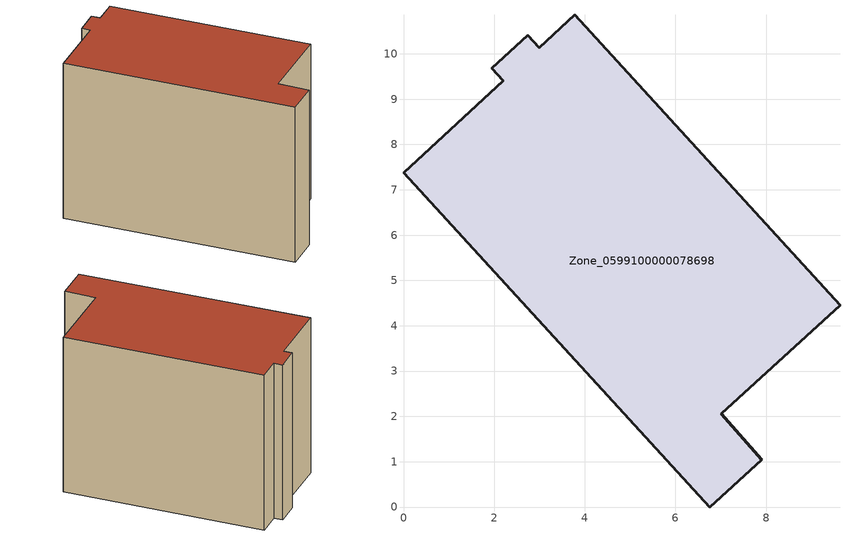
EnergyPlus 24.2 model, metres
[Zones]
Zone_0599100000078698
 floor ground (C_G): 2.2,9.4 1.95,9.68 2.74,10.41 3,10.13 3.78,10.86 9.63,4.45 7.01,2.06 7.9,1.04 6.76,0 0,7.38 z0
 wall outside (C_F): 6.76,0 7.9,1.04 7.01,2.06 9.63,4.45 3.78,10.86 3,10.13 2.74,10.41 1.95,9.68 2.2,9.4 0,7.38 6.76,0 z0:7.09
 roof outside (C_R): 1.95,9.68 2.2,9.4 0,7.38 6.76,0 7.9,1.04 7.01,2.06 9.63,4.45 3.78,10.86 3,10.13 2.74,10.41 z7.09
[BUILDING]
Pand.0599100000078698: North Axis=0; Terrain=City; Loads Convergence Tolerance Value=0.04; Temperature Convergence Tolerance Value=0.4; Solar Distribution=FullExterior; Maximum Number of Warmup Days=25; Minimum Number of Warmup Days=1
[Site:Location]
Rotterdam.The.Hague.AP_ZH_NLD Design_Conditions: Latitude=51.96; Longitude=4.45; Time Zone=1; Elevation=-4.5
[SITE:GROUNDTEMPERATURE:BUILDINGSURFACE]
18, 18, 18, 18, 18, 18, 18, 18, 18, 18, 18, 18
[MATERIAL] Thermal Absorptance=0.9; Solar Absorptance=0.7; Visible Absorptance=0.7
Name | Roughness | Thickness | Conductivity | Density | Specific Heat
G.TI.1975-1991 | MediumSmooth | 0.15 | 0.288461 | 540 | 1210
F.TI.1975-1991 | Rough | 0.3 | 0.230769 | 1920 | 840
R.TI.1975-1991 | MediumRough | 0.2 | 0.153846 | 1500 | 1000
[CONSTRUCTION]
C_G: G.TI.1975-1991
C_F: F.TI.1975-1991
C_R: R.TI.1975-1991
[ZONE]
Zone_0599100000078698: Type=1; Multiplier=1; Ceiling Height=Autocalculate; Volume=Autocalculate; Floor Area=autocalculate; Part of Total Floor Area=Yes
[ZONEINFILTRATION:DESIGNFLOWRATE]
Infil_Zone_0599100000078698: Zone or ZoneList or Space or SpaceList=Zone_0599100000078698; Schedule=AlwaysOn; Design Flow Rate Calculation Method=Flow/Area; Flow Rate per Floor Area=0.003; Constant Term Coefficient=1; Temperature Term Coefficient=0; Velocity Term Coefficient=0; Velocity Squared Term Coefficient=0
[HVACTEMPLATE:ZONE:IDEALLOADSAIRSYSTEM]
Zone_0599100000078698: Maximum Heating Supply Air Temperature=50; Minimum Cooling Supply Air Temperature=13; Maximum Heating Supply Air Humidity Ratio=0.0156; Minimum Cooling Supply Air Humidity Ratio=0.0077; Heating Limit=NoLimit; Cooling Limit=NoLimit; Dehumidification Control Type=ConstantSensibleHeatRatio; Cooling Sensible Heat Ratio=0.7; Dehumidification Setpoint=60; Humidification Control Type=None; Humidification Setpoint=30; Outdoor Air Method=None; Outdoor Air Flow Rate per Person=0.00944; Outdoor Air Flow Rate per Zone Floor Area=0; Outdoor Air Flow Rate per Zone=0; Demand Controlled Ventilation Type=None; Outdoor Air Economizer Type=NoEconomizer; Heat Recovery Type=None; Sensible Heat Recovery Effectiveness=0.7; Latent Heat Recovery Effectiveness=0.65
[ZONECONTROL:THERMOSTAT]
ThermostatControl_Zone_0599100000078698: Zone or ZoneList=Zone_0599100000078698; Control Type Schedule=DualSetpointControlType; Control 1=Thermostat_Zone_0599100000078698; Temperature Difference Between Cutout And Setpoint=0
[THERMOSTATSETPOINT:DUALSETPOINT]
Thermostat_Zone_0599100000078698: Heating Setpoint Temperature Schedule=HeatingSetpoint_Zone_0599100000078698; Cooling Setpoint Temperature Schedule=CoolingSetpoint_Zone_0599100000078698
[SCHEDULE:COMPACT]
HeatingSetpoint_Zone_0599100000078698: Through: 12/31, For: AllDays, Until: 24:00, 21
CoolingSetpoint_Zone_0599100000078698: Through: 12/31, For: AllDays, Until: 24:00, 24
DualSetpointControlType: Through: 12/31, For: AllDays, Until: 24:00, 4
AlwaysOn: Through: 12/31, For: AllDays, Until: 24:00, 1
